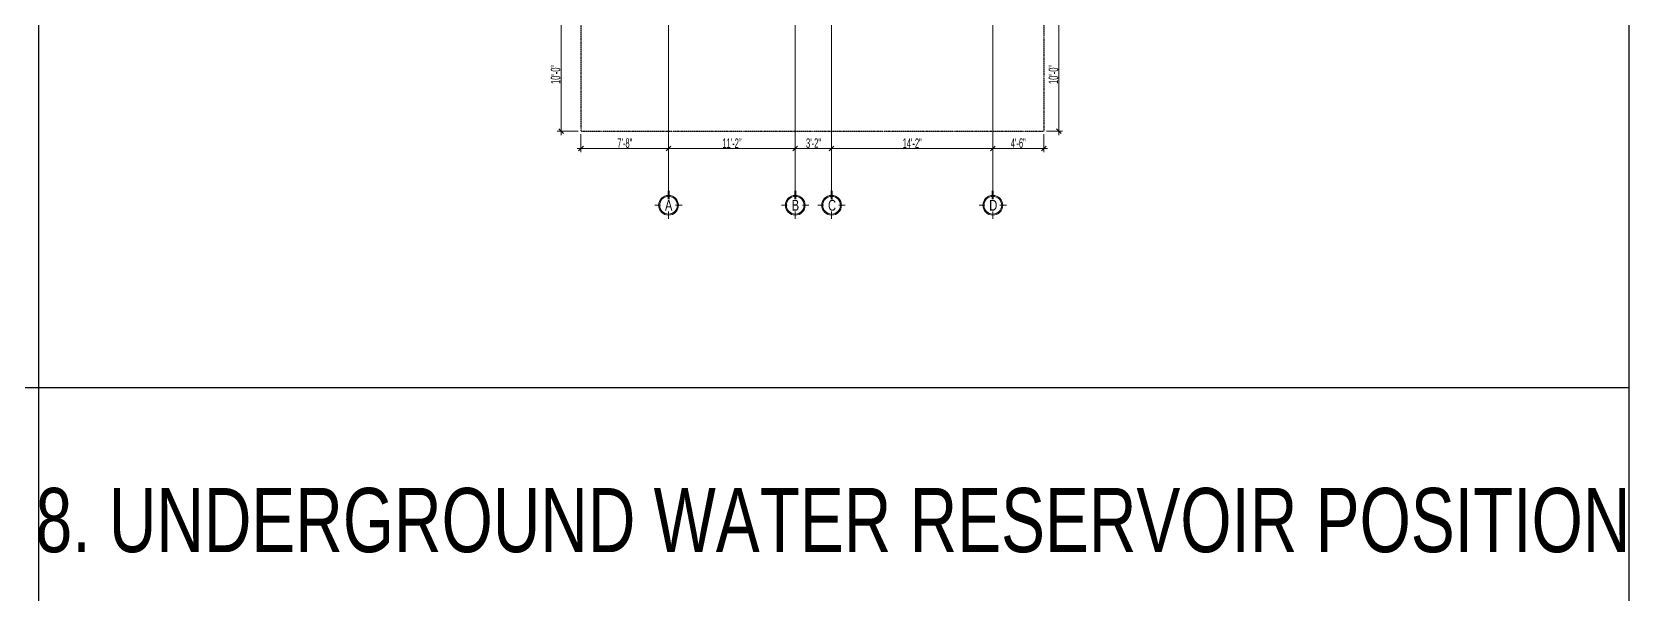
# Model space of a CAD drawing. Header units: inches. Extents: x 283072 to 301462, y 26630 to 62925.
# Drawn here: x 295432 to 297116, y 30085 to 30678 of the extents above; entities that cross this region are included whole.
import ezdxf
from ezdxf.enums import TextEntityAlignment as Align

# ---------------------------------------------------------------- set-up
doc = ezdxf.new("R2010")
doc.units = ezdxf.units.IN
doc.header["$MEASUREMENT"] = 0
doc.header["$PDMODE"] = 2
doc.linetypes.add('CENTER2', pattern=[1.125, 0.75, -0.125, 0.125, -0.125])
doc.linetypes.add('DASHDOT', pattern=[25.4, 12.7, -6.35, 0, -6.35])
doc.layers.get('0').update_dxf_attribs({"lineweight": 5})
for name, color, linetype, lineweight in [('BUILDING_OUTER_P3', 1, 'Continuous', 35), ('Dime.', 7, 'Continuous', 15), ('Dimension.', 7, 'Continuous', 5), ('Grid+Di', 194, 'CENTER2', 15), ('Text Room name', 4, 'Continuous', 13)]:
    doc.layers.add(name, color=color, linetype=linetype, lineweight=lineweight)
doc.styles.add('ltcnbt', font='swisscl.ttf', dxfattribs={"width": 0.7, "height": 10})
doc.styles.add('S_Swis721 LtCn BT', font='swisscl.ttf')
doc.styles.add('style4', font='swisscl.ttf')
doc.dimstyles.new('SCALE-50', dxfattribs={"dimtxt": 9, "dimasz": 5, "dimexe": 4, "dimexo": 3, "dimgap": 0.5, "dimtad": 1, "dimdec": 0, "dimzin": 3, "dimdsep": 46, "dimlunit": 4, "dimtxsty": 'ltcnbt', "dimblk": 'OBLIQUE', "dimcen": 0.09375, "dimdle": 4, "dimclrd": 252, "dimclre": 252, "dimclrt": 7, "dimadec": 0, "dimazin": 0, "dimtfac": 1, "dimtdec": 0, "dimtofl": 0, "dimtmove": 1, "dimatfit": 3, "dimfxl": 3, "dimtolj": 1, "dimtzin": 0, "dimlwd": 15, "dimlwe": 15, "dimarcsym": 0})

# ---------------------------------------------------------------- blocks, each defined once
blk = doc.blocks.new('GN')
at = {"layer": 'Grid+Di', "color": 5, "linetype": 'ByBlock', "lineweight": 0}
for points in [[(-6.3, 0), (-13.4, 0)], [(0, 8), (0, 13.6)], [(0, -13.4), (0, -7)]]:
    blk.add_lwpolyline(points, dxfattribs=at)
at = {"layer": 'Grid+Di', "color": 5, "linetype": 'ByBlock', "lineweight": 0, "const_width": 2}
blk.add_lwpolyline([(14.5, 0), (5.9, 0)], dxfattribs=at)
at = {"layer": 'Grid+Di', "color": 5, "linetype": 'ByBlock'}
for radius in [9.76, 8.76]:
    blk.add_circle((0, 0), radius, dxfattribs=at)
blk = doc.blocks.new('_Oblique')
at = {"color": 0, "linetype": 'ByBlock', "lineweight": -2}
blk.add_line((-0.5, -0.5), (0.5, 0.5), dxfattribs=at)
blk = doc.blocks.new('*D151')
at = {"layer": 'Defpoints', "color": 0, "linetype": 'ByBlock', "lineweight": 30, "ltscale": 200, "transparency": 16777216}
for p in [(296010.6, 30573.1), (296102.9, 30573.1), (296102.9, 30555)]:
    blk.add_point(p, dxfattribs=at)
at = {"layer": 'Dimension.', "color": 252, "lineweight": 15, "ltscale": 200, "transparency": 16777216}
for p, q in [((296006.6, 30555), (296106.9, 30555)), ((296010.6, 30570.1), (296010.6, 30551)), ((296102.9, 30570.1), (296102.9, 30551))]:
    blk.add_line(p, q, dxfattribs=at)
at = {"layer": 'Dimension.', "color": 252, "linetype": 'ByBlock', "lineweight": 15, "ltscale": 200, "transparency": 16777216, "xscale": 5, "yscale": 5, "zscale": 5, "rotation": 180}
blk.add_blockref('_Oblique', (296010.6, 30555), dxfattribs=at)
at = {"layer": 'Dimension.', "color": 252, "linetype": 'ByBlock', "lineweight": 15, "ltscale": 200, "transparency": 16777216, "xscale": 5, "yscale": 5, "zscale": 5}
blk.add_blockref('_Oblique', (296102.9, 30555), dxfattribs=at)
at = {"layer": 'Dimension.', "color": 7, "linetype": 'ByBlock', "lineweight": 15, "ltscale": 200, "transparency": 16777216, "insert": (296056.8, 30560.6), "char_height": 10, "attachment_point": 5, "style": 'ltcnbt'}
blk.add_mtext('\\A1;7\'-8"', dxfattribs=at)
blk = doc.blocks.new('*D152')
at = {"layer": 'Defpoints', "color": 0, "linetype": 'ByBlock', "lineweight": 30, "ltscale": 200, "transparency": 16777216}
for p in [(296102.9, 30573.1), (296236.6, 30573.1), (296236.6, 30555)]:
    blk.add_point(p, dxfattribs=at)
at = {"layer": 'Dimension.', "color": 252, "lineweight": 15, "ltscale": 200, "transparency": 16777216}
for p, q in [((296098.9, 30555), (296240.6, 30555)), ((296102.9, 30570.1), (296102.9, 30551)), ((296236.6, 30570.1), (296236.6, 30551))]:
    blk.add_line(p, q, dxfattribs=at)
at = {"layer": 'Dimension.', "color": 252, "linetype": 'ByBlock', "lineweight": 15, "ltscale": 200, "transparency": 16777216, "xscale": 5, "yscale": 5, "zscale": 5, "rotation": 180}
blk.add_blockref('_Oblique', (296102.9, 30555), dxfattribs=at)
at = {"layer": 'Dimension.', "color": 252, "linetype": 'ByBlock', "lineweight": 15, "ltscale": 200, "transparency": 16777216, "xscale": 5, "yscale": 5, "zscale": 5}
blk.add_blockref('_Oblique', (296236.6, 30555), dxfattribs=at)
at = {"layer": 'Dimension.', "color": 7, "linetype": 'ByBlock', "lineweight": 15, "ltscale": 200, "transparency": 16777216, "insert": (296169.8, 30560.5), "char_height": 10, "attachment_point": 5, "style": 'ltcnbt'}
blk.add_mtext('\\A1;11\'-2"', dxfattribs=at)
blk = doc.blocks.new('*D153')
at = {"layer": 'Defpoints', "color": 0, "linetype": 'ByBlock', "lineweight": 30, "ltscale": 200, "transparency": 16777216}
for p in [(296236.6, 30573.1), (296274.9, 30573.1), (296274.9, 30555)]:
    blk.add_point(p, dxfattribs=at)
at = {"layer": 'Dimension.', "color": 252, "lineweight": 15, "ltscale": 200, "transparency": 16777216}
for p, q in [((296232.6, 30555), (296278.9, 30555)), ((296236.6, 30570.1), (296236.6, 30551)), ((296274.9, 30570.1), (296274.9, 30551))]:
    blk.add_line(p, q, dxfattribs=at)
at = {"layer": 'Dimension.', "color": 252, "linetype": 'ByBlock', "lineweight": 15, "ltscale": 200, "transparency": 16777216, "xscale": 5, "yscale": 5, "zscale": 5, "rotation": 180}
blk.add_blockref('_Oblique', (296236.6, 30555), dxfattribs=at)
at = {"layer": 'Dimension.', "color": 252, "linetype": 'ByBlock', "lineweight": 15, "ltscale": 200, "transparency": 16777216, "xscale": 5, "yscale": 5, "zscale": 5}
blk.add_blockref('_Oblique', (296274.9, 30555), dxfattribs=at)
at = {"layer": 'Dimension.', "color": 7, "linetype": 'ByBlock', "lineweight": 15, "ltscale": 200, "transparency": 16777216, "insert": (296255.8, 30560.6), "char_height": 10, "attachment_point": 5, "style": 'ltcnbt'}
blk.add_mtext('\\A1;3\'-2"', dxfattribs=at)
blk = doc.blocks.new('*D154')
at = {"layer": 'Defpoints', "color": 0, "linetype": 'ByBlock', "lineweight": 30, "ltscale": 200, "transparency": 16777216}
for p in [(296274.9, 30573.1), (296444.9, 30573.1), (296444.9, 30555)]:
    blk.add_point(p, dxfattribs=at)
at = {"layer": 'Dimension.', "color": 252, "lineweight": 15, "ltscale": 200, "transparency": 16777216}
for p, q in [((296270.9, 30555), (296448.9, 30555)), ((296274.9, 30570.1), (296274.9, 30551)), ((296444.9, 30570.1), (296444.9, 30551))]:
    blk.add_line(p, q, dxfattribs=at)
at = {"layer": 'Dimension.', "color": 252, "linetype": 'ByBlock', "lineweight": 15, "ltscale": 200, "transparency": 16777216, "xscale": 5, "yscale": 5, "zscale": 5, "rotation": 180}
blk.add_blockref('_Oblique', (296274.9, 30555), dxfattribs=at)
at = {"layer": 'Dimension.', "color": 252, "linetype": 'ByBlock', "lineweight": 15, "ltscale": 200, "transparency": 16777216, "xscale": 5, "yscale": 5, "zscale": 5}
blk.add_blockref('_Oblique', (296444.9, 30555), dxfattribs=at)
at = {"layer": 'Dimension.', "color": 7, "linetype": 'ByBlock', "lineweight": 15, "ltscale": 200, "transparency": 16777216, "insert": (296359.9, 30560.5), "char_height": 10, "attachment_point": 5, "style": 'ltcnbt'}
blk.add_mtext('\\A1;14\'-2"', dxfattribs=at)
blk = doc.blocks.new('*D155')
at = {"layer": 'Defpoints', "color": 0, "linetype": 'ByBlock', "lineweight": 30, "ltscale": 200, "transparency": 16777216}
for p in [(296444.9, 30573.1), (296498.6, 30573.1), (296498.6, 30555)]:
    blk.add_point(p, dxfattribs=at)
at = {"layer": 'Dimension.', "color": 252, "lineweight": 15, "ltscale": 200, "transparency": 16777216}
for p, q in [((296440.9, 30555), (296502.6, 30555)), ((296444.9, 30570.1), (296444.9, 30551)), ((296498.6, 30570.1), (296498.6, 30551))]:
    blk.add_line(p, q, dxfattribs=at)
at = {"layer": 'Dimension.', "color": 252, "linetype": 'ByBlock', "lineweight": 15, "ltscale": 200, "transparency": 16777216, "xscale": 5, "yscale": 5, "zscale": 5, "rotation": 180}
blk.add_blockref('_Oblique', (296444.9, 30555), dxfattribs=at)
at = {"layer": 'Dimension.', "color": 252, "linetype": 'ByBlock', "lineweight": 15, "ltscale": 200, "transparency": 16777216, "xscale": 5, "yscale": 5, "zscale": 5}
blk.add_blockref('_Oblique', (296498.6, 30555), dxfattribs=at)
at = {"layer": 'Dimension.', "color": 7, "linetype": 'ByBlock', "lineweight": 15, "ltscale": 200, "transparency": 16777216, "insert": (296471.8, 30560.6), "char_height": 10, "attachment_point": 5, "style": 'ltcnbt'}
blk.add_mtext('\\A1;4\'-6"', dxfattribs=at)
blk = doc.blocks.new('*D156')
at = {"layer": 'Defpoints', "color": 0, "linetype": 'ByBlock', "lineweight": 30, "ltscale": 200, "transparency": 16777216}
for p in [(295989.6, 30693.2), (296010.6, 30693.2), (296010.6, 30573.1)]:
    blk.add_point(p, dxfattribs=at)
at = {"layer": 'Dimension.', "color": 252, "lineweight": 15, "ltscale": 200, "transparency": 16777216}
for p, q in [((296007.6, 30693.2), (295985.6, 30693.2)), ((295989.6, 30569.1), (295989.6, 30697.2)), ((296007.6, 30573.1), (295985.6, 30573.1))]:
    blk.add_line(p, q, dxfattribs=at)
at = {"layer": 'Dimension.', "color": 252, "linetype": 'ByBlock', "lineweight": 15, "ltscale": 200, "transparency": 16777216, "xscale": 5, "yscale": 5, "zscale": 5}
for p, rotation in [((295989.6, 30693.2), 90), ((295989.6, 30573.1), 270)]:
    blk.add_blockref('_Oblique', p, dxfattribs=dict(at, rotation=rotation))
at = {"layer": 'Dimension.', "color": 7, "linetype": 'ByBlock', "lineweight": 15, "ltscale": 200, "transparency": 16777216, "insert": (295983.9, 30633.1), "char_height": 10, "attachment_point": 5, "rotation": 90, "style": 'ltcnbt'}
blk.add_mtext('\\A1;10\'-0"', dxfattribs=at)
blk = doc.blocks.new('*D170')
at = {"layer": 'Defpoints', "color": 0, "linetype": 'ByBlock', "lineweight": 30, "ltscale": 200, "transparency": 16777216}
for p in [(296498.6, 30693.2), (296514.5, 30693.2), (296498.6, 30573.1)]:
    blk.add_point(p, dxfattribs=at)
at = {"layer": 'Dimension.', "color": 252, "lineweight": 15, "ltscale": 200, "transparency": 16777216}
for p, q in [((296501.6, 30693.2), (296518.5, 30693.2)), ((296514.5, 30569.1), (296514.5, 30697.2)), ((296501.6, 30573.1), (296518.5, 30573.1))]:
    blk.add_line(p, q, dxfattribs=at)
at = {"layer": 'Dimension.', "color": 252, "linetype": 'ByBlock', "lineweight": 15, "ltscale": 200, "transparency": 16777216, "xscale": 5, "yscale": 5, "zscale": 5}
for p, rotation in [((296514.5, 30693.2), 90), ((296514.5, 30573.1), 270)]:
    blk.add_blockref('_Oblique', p, dxfattribs=dict(at, rotation=rotation))
at = {"layer": 'Dimension.', "color": 7, "linetype": 'ByBlock', "lineweight": 15, "ltscale": 200, "transparency": 16777216, "insert": (296508.9, 30633.1), "char_height": 10, "attachment_point": 5, "rotation": 90, "style": 'ltcnbt'}
blk.add_mtext('\\A1;10\'-0"', dxfattribs=at)

msp = doc.modelspace()

# ---------------------------------------------------------------- linework, layer by layer
at = {"layer": 'BUILDING_OUTER_P3', "linetype": 'DASHDOT', "lineweight": 30, "ltscale": 0.02}
for p, q in [((296010.60761, 30573.07655), (296010.60761, 31728.07655)), ((296010.60761, 30573.07655), (296010.60761, 31728.07655)), ((296498.60761, 31728.07655), (296498.60761, 30573.07655)), ((296010.60761, 30573.07655), (296498.60761, 30573.07655))]:
    msp.add_line(p, q, dxfattribs=at)
at = {"layer": 'Dimension.', "color": 6, "linetype": 'ByBlock', "lineweight": 30, "ltscale": 200}
for p, q in [((297115.92011, 30302.57655), (297115.92011, 36969.57655)), ((295438.92011, 28466.07655), (295438.92011, 34061.57655)), ((290407.92011, 30302.57655), (297115.92011, 30302.57655)), ((297115.92011, 26629.57655), (297115.92011, 30302.57655))]:
    msp.add_line(p, q, dxfattribs=at)
at = {"layer": 'Grid+Di', "linetype": 'ByBlock', "lineweight": 15, "ltscale": 200}
for p, q in [((296102.91788, 31776.5805), (296102.91788, 30510.47835)), ((296236.60761, 31776.5805), (296236.60761, 30510.47835)), ((296274.92011, 31776.5805), (296274.92011, 30510.47835)), ((296444.92011, 31776.5805), (296444.92011, 30510.47835))]:
    msp.add_line(p, q, dxfattribs=at)

# ---------------------------------------------------------------- block references
at = {"layer": 'Dime.', "xscale": 1.066601249971427, "yscale": 1.066601249971427, "zscale": 1.06660125, "rotation": 90}
for p in [(296102.91788, 30495.04346), (296236.60761, 30495.04346), (296274.92011, 30495.04346), (296444.92011, 30495.04346)]:
    msp.add_blockref('GN', p, dxfattribs=at)

# ---------------------------------------------------------------- texts
at = {"layer": 'Dime.', "style": 'style4'}
for s, p in [('A', (296099.15331, 30489.34922, 0.75826)), ('B', (296232.84304, 30489.34922, 0.75826)), ('C', (296271.15555, 30489.34922, 0.75826)), ('D', (296441.15555, 30489.34922, 0.75826))]:
    msp.add_text(s, height=11.4075, dxfattribs=at).set_placement(p)
at = {"layer": 'Text Room name', "lineweight": 30, "ltscale": 0.0025, "style": 'S_Swis721 LtCn BT'}
msp.add_text('8. UNDERGROUND WATER RESERVOIR POSITION', height=67.7376, dxfattribs=at).set_placement((296276.34856, 30162.83535), align=Align.MIDDLE_CENTER)

# ---------------------------------------------------------------- dimensions: what is measured, and where the dimension line sits
at = {"layer": 'Dimension.', "linetype": 'ByBlock', "lineweight": 15, "ltscale": 200}
for base, p1, p2, picture, middle in [((295989.55744, 30693.15655), (296010.60761, 30573.07655), (296010.60761, 30693.15655), '*D156', (295983.93621, 30633.11655)), ((296514.50926, 30693.15655), (296498.60761, 30573.07655), (296498.60761, 30693.15655), '*D170', (296508.88803, 30633.11655))]:
    dim = msp.add_linear_dim(base=base, p1=p1, p2=p2, angle=90, dimstyle='SCALE-50', dxfattribs=at)
    dim.commit()
    dim.dimension.update_dxf_attribs({"geometry": picture, "text_midpoint": middle})
for base, p1, p2, picture, middle in [((296102.91788, 30554.97798), (296010.60761, 30573.07655), (296102.91788, 30573.07655), '*D151', (296056.76274, 30560.59921)), ((296236.60761, 30554.97798), (296102.91788, 30573.07655), (296236.60761, 30573.07655), '*D152', (296169.76274, 30560.49764)), ((296274.92011, 30554.97798), (296236.60761, 30573.07655), (296274.92011, 30573.07655), '*D153', (296255.76386, 30560.59921)), ((296444.92011, 30554.97798), (296274.92011, 30573.07655), (296444.92011, 30573.07655), '*D154', (296359.92011, 30560.49764)), ((296498.60761, 30554.97798), (296444.92011, 30573.07655), (296498.60761, 30573.07655), '*D155', (296471.76386, 30560.59921))]:
    dim = msp.add_linear_dim(base=base, p1=p1, p2=p2, dimstyle='SCALE-50', dxfattribs=at)
    dim.commit()
    dim.dimension.update_dxf_attribs({"geometry": picture, "text_midpoint": middle})

doc.saveas('drawing.dxf')
